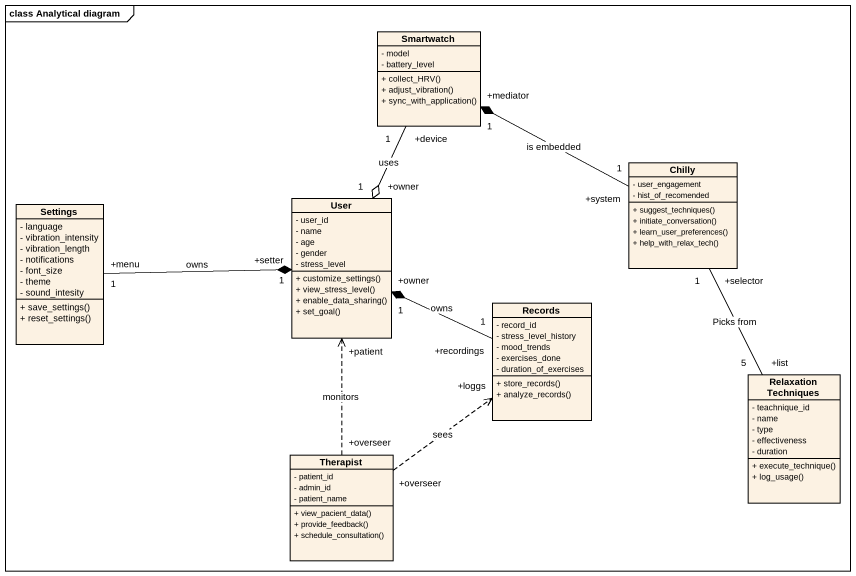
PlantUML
@startuml
mainframe class Analytical diagram
hide circle
hide empty members
skinparam classAttributeIconSize 0
class Smartwatch {
  - model
  - battery_level
  + collect_HRV()
  + adjust_vibration()
  + sync_with_application()
}
class Chilly {
  - user_engagement
  - hist_of_recomended
  + suggest_techniques()
  + initiate_conversation()
  + learn_user_preferences()
  + help_with_relax_tech()
}
class Settings {
  - language
  - vibration_intensity
  - vibration_length
  - notifications
  - font_size
  - theme
  - sound_intesity
  + save_settings()
  + reset_settings()
}
class User {
  - user_id
  - name
  - age
  - gender
  - stress_level
  + customize_settings()
  + view_stress_level()
  + enable_data_sharing()
  + set_goal()
}
class Records {
  - record_id
  - stress_level_history
  - mood_trends
  - exercises_done
  - duration_of_exercises
  + store_records()
  + analyze_records()
}
class "Relaxation Techniques" as Relaxation_Techniques {
  - teachnique_id
  - name
  - type
  - effectiveness
  - duration
  + execute_technique()
  + log_usage()
}
class Therapist {
  - patient_id
  - admin_id
  - patient_name
  + view_pacient_data()
  + provide_feedback()
  + schedule_consultation()
}
Smartwatch "+device\n1" --o "+owner\n1" User : uses
Chilly "+system\n1" -left-* "+mediator\n1" Smartwatch : is embedded
Settings "+menu\n1" -right-* "+setter\n1" User : owns
User "+owner\n1" -right- "+recordings\n1" Records : owns
Records -left-* User
Relaxation_Techniques "+list\n5" -up- "+selector\n1" Chilly : Picks from
Therapist "+overseer" .up.> "+patient" User : monitors
Therapist "+overseer" .up.> "+loggs" Records : sees
@enduml
